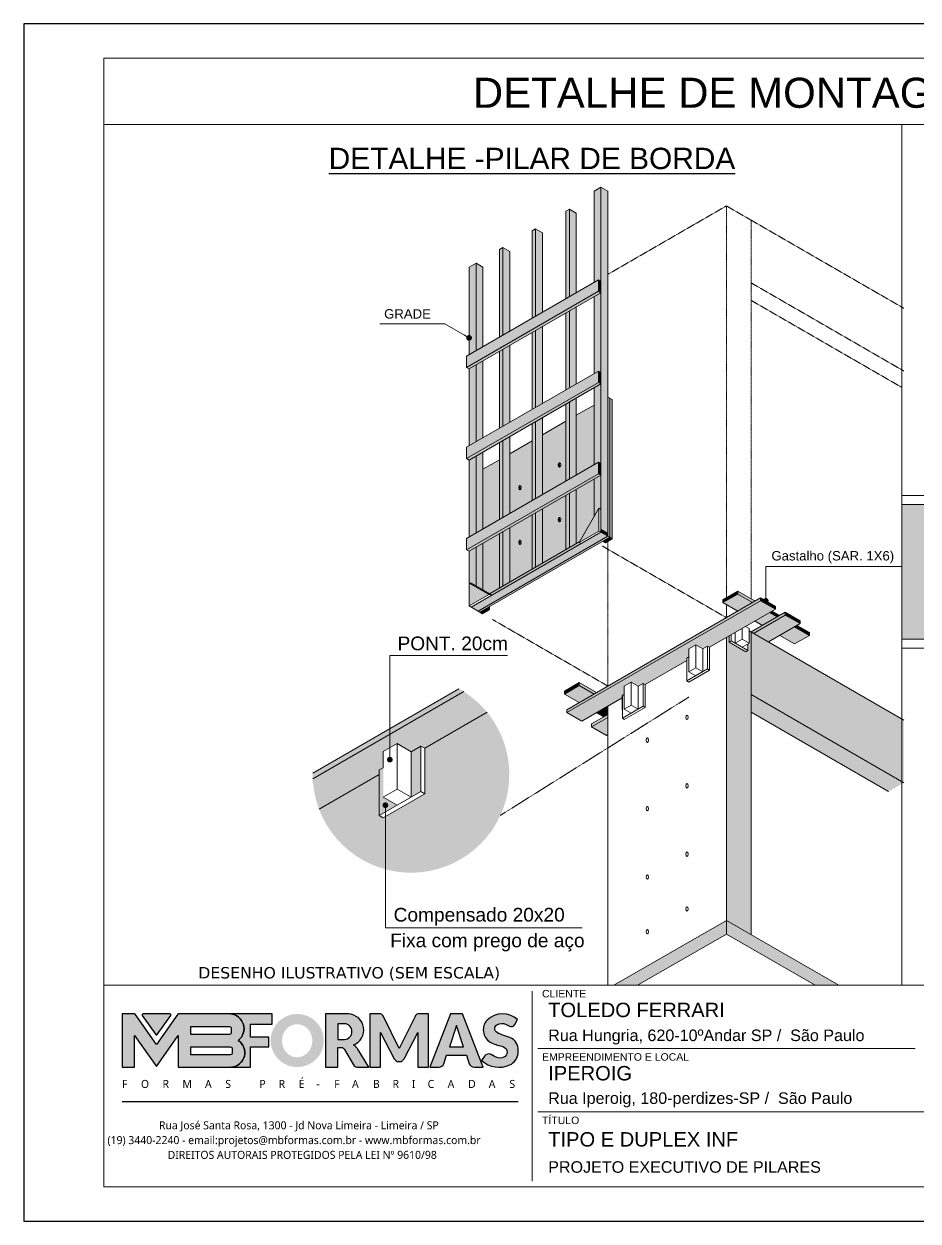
# Model space of a CAD drawing. Extents: x -23436 to 4767, y -3862 to 10024.
# Drawn here: x -19091 to -18307, y 6382 to 7432 of the extents above; entities that cross this region are included whole.
import ezdxf
from ezdxf.enums import TextEntityAlignment as Align

# ---------------------------------------------------------------- set-up
doc = ezdxf.new("R2010")
doc.units = 0
doc.linetypes.add('CABLIN', pattern=[0.35, 0.25, -0.1])
doc.layers.get('0').update_dxf_attribs({"lineweight": 13})
for name, color, linetype in [('3D.', 254, 'Continuous'), ('Chapa Laje 1', 254, 'Continuous'), ('IDENT INDICE', 7, 'Continuous'), ('MB Logo', 254, 'Continuous'), ('Reaproveitamento', 252, 'Continuous')]:
    doc.layers.add(name, color=color, linetype=linetype)
for name, color, linetype, lineweight in [('Carimbo', 7, 'Continuous', 13), ('Demarcação 1', 252, 'Continuous', 9), ('Escora de Viga', 250, 'Continuous', 20), ('FOLHA MB', 7, 'Continuous', 13), ('Madeira', 100, 'Continuous', 13)]:
    doc.layers.add(name, color=color, linetype=linetype, lineweight=lineweight)
doc.layers.add('Laje_Perimetro', color=7, linetype='Continuous', plot=False)
doc.styles.add('ARIAL', font='arial.ttf', dxfattribs={"oblique": 15, "height": 25})
doc.styles.add('MB_C01', font='arial.ttf', dxfattribs={"height": 1.3})
doc.styles.add('MB_C02', font='arial.ttf', dxfattribs={"height": 2})
doc.styles.add('MB_C03', font='arial.ttf', dxfattribs={"height": 2.5})
doc.styles.add('MtXpl_Lucida_Sans_Un', font='l_10646.ttf')
doc.styles.add('RICARDO', font='arial.ttf', dxfattribs={"width": 0.8})
doc.styles.add('stylellllll', font='verdana.ttf', dxfattribs={"height": 2})
doc.dimstyles.new('1x', dxfattribs={"dimtxt": 8, "dimasz": 5, "dimexe": 7, "dimexo": 5, "dimgap": 4, "dimtad": 1, "dimdec": 1, "dimdsep": 46, "dimtxsty": 'Standard', "dimblk": 'DOT', "dimcen": 0.09, "dimclrd": 4, "dimclre": 4, "dimclrt": 2, "dimadec": 0, "dimazin": 2, "dimtfac": 1, "dimtdec": 1, "dimtmove": 0, "dimatfit": 3, "dimldrblk": 'DOT', "dimfxl": 0, "dimtolj": 1, "dimtzin": 0, "dimlwd": 9, "dimlwe": 9, "dimarcsym": 0})

# ---------------------------------------------------------------- blocks, each defined once
blk = doc.blocks.new('MB-NOVO')
at = {"layer": 'MB Logo', "linetype": 'Continuous'}
h = blk.add_hatch(color=256, dxfattribs=at)
h.dxf.hatch_style = 1
h.set_gradient(color1=(242, 132, 69), color2=(247, 180, 141), rotation=90, tint=1)
h.paths.add_polyline_path([(-18529.6, 10980.8), (-18475.7, 10980.8, 0.706757), (-18468.7, 11008, 0.681802), (-18476.7, 11034.9), (-18529.4, 11034.9, 0.243712), (-18530.2, 11034.5), (-18551.7, 11003.9), (-18573.3, 11034.5, 0.243712), (-18574.1, 11034.9), (-18586.5, 11034.9), (-18586.5, 10980.8), (-18573.9, 10980.8), (-18573.9, 11012.9), (-18551.7, 10981.5), (-18529.6, 11012.9)])
h.paths.add_polyline_path([(-18516.8, 11014.1), (-18516.8, 11022), (-18477.8, 11022, -0.414214), (-18475.8, 11020), (-18475.8, 11016.1, -0.414214), (-18477.8, 11014.1)], flags=16)
h.paths.add_polyline_path([(-18516.8, 11001.4), (-18476.8, 11001.4, -0.414214), (-18474.8, 10999.4), (-18474.8, 10995.5, -0.414214), (-18476.8, 10993.5), (-18516.8, 10993.5)], flags=16)
at = {"layer": 'MB Logo', "true_color": 0x262626}
h = blk.add_hatch(color=250, dxfattribs=at)
h.dxf.hatch_style = 1
h.paths.add_polyline_path([(-18537.3, 11033.3, 0.60809), (-18538.1, 11034.9), (-18565.3, 11034.9, 0.60809), (-18566.1, 11033.3), (-18552.5, 11014, 0.518202), (-18550.9, 11014)])
h = blk.add_hatch(color=250, dxfattribs=at)
h.dxf.hatch_style = 1
h.paths.add_polyline_path([(-18456.2, 11011.3), (-18456.2, 11024.6), (-18434.2, 11024.6), (-18434.2, 11034.9), (-18476.7, 11034.9, -0.681802), (-18468.7, 11008, -0.706757), (-18475.7, 10980.8), (-18456.2, 10980.8), (-18456.2, 11001.4), (-18437.8, 11001.4), (-18437.8, 11011.3)])
h = blk.add_hatch(color=250, dxfattribs=at)
h.dxf.hatch_style = 1
h.paths.add_polyline_path([(-18435.9, 11007.9, 1), (-18381.9, 11007.9, 1)])
edge = h.paths.add_edge_path(flags=16)
edge.add_ellipse((-18409, 11007.7), major_axis=(0, 16.8), ratio=0.916255, start_angle=0, end_angle=360)
h = blk.add_hatch(color=250, dxfattribs=at)
h.dxf.hatch_style = 1
h.paths.add_polyline_path([(-18357, 11034.9), (-18380.2, 11034.9), (-18380.2, 10980.8), (-18367.6, 10980.8), (-18367.6, 11000.7), (-18363.4, 11000.7, -0.195765), (-18360.9, 10998.9), (-18351.8, 10983.2, 0.261385), (-18347.5, 10980.8), (-18336.4, 10980.8), (-18347.5, 10999, 0.082429), (-18349.6, 11001.5), (-18351.9, 11003.4, 0.81838)])
h.paths.add_polyline_path([(-18360.8, 11009), (-18367.6, 11009), (-18367.6, 11025), (-18360.8, 11025, -0.92578)], flags=16)
h = blk.add_hatch(color=250, dxfattribs=at)
h.dxf.hatch_style = 1
h.paths.add_polyline_path([(-18286.6, 11015.9), (-18286.6, 10980.8), (-18275.8, 10980.8), (-18275.8, 11034.9), (-18286.6, 11034.9, 0.216647), (-18289.4, 11032.4), (-18305.5, 10999.8), (-18321.6, 11032.7, 0.199908), (-18324.3, 11034.9), (-18335.2, 11034.9), (-18335.2, 10980.8), (-18324.3, 10980.8), (-18324.3, 11015.9), (-18310.4, 10989.3, 0.279644), (-18306, 10986.6, 0.340986), (-18300.5, 10989.3)])
h = blk.add_hatch(color=250, dxfattribs=at)
h.dxf.hatch_style = 1
h.paths.add_polyline_path([(-18274.4, 10980.8), (-18265, 10980.8, 0.322517), (-18260.2, 10984.3), (-18257.3, 10993), (-18237.2, 10993), (-18234.3, 10984.3, 0.322517), (-18229.5, 10980.8), (-18220.3, 10980.8), (-18241.2, 11034.9), (-18253.4, 11034.9)])
h.paths.add_polyline_path([(-18254.4, 11001.6), (-18247.3, 11023), (-18240.1, 11001.6)], flags=16)
h = blk.add_hatch(color=250, dxfattribs=at)
h.dxf.hatch_style = 1
h.paths.add_polyline_path([(-18206, 11024, -0.247671), (-18196.9, 11024.3), (-18193.5, 11022.5, 0.40799), (-18188.2, 11024.1), (-18185.4, 11029.1, 0.392837), (-18216.2, 11028.7, 0.467779), (-18213.3, 11006.3, 0.077523), (-18201.2, 11002.1, -0.214206), (-18196.1, 10997.9, -0.284295), (-18198.2, 10991.4, -0.26924), (-18208.8, 10991.6), (-18212.2, 10993.6, 0.407727), (-18219, 10992.1), (-18221.8, 10987.7, 0.296878), (-18193.2, 10983.1, 0.272251), (-18184.9, 10995.3), (-18184.6, 10997.9, 0.348906), (-18193.7, 11011.2), (-18200.4, 11013.5, -0.045018), (-18205.8, 11015.7, -0.618284)])
at = {"layer": 'MB Logo', "linetype": 'Continuous'}
blk.add_line((-18586.5, 10945.9), (-18184.8, 10945.9), dxfattribs=at)
at = {"layer": 'MB Logo', "color": 23, "linetype": 'Continuous', "true_color": 0xf28445}
for points in [[(-18573.3, 11034.5, 0.243712), (-18574.1, 11034.9), (-18586.5, 11034.9), (-18586.5, 10980.8), (-18573.9, 10980.8), (-18573.9, 11012.9), (-18551.7, 10981.5), (-18529.6, 11012.9), (-18529.6, 10980.8), (-18475.7, 10980.8, 0.706757), (-18468.7, 11008, 0.681802), (-18476.7, 11034.9), (-18529.4, 11034.9, 0.243712), (-18530.2, 11034.5), (-18551.7, 11003.9)], [(-18516.8, 11022), (-18477.8, 11022, -0.414214), (-18475.8, 11020), (-18475.8, 11016.1, -0.414214), (-18477.8, 11014.1), (-18516.8, 11014.1)], [(-18516.8, 11001.4), (-18476.8, 11001.4, -0.414214), (-18474.8, 10999.4), (-18474.8, 10995.5, -0.414214), (-18476.8, 10993.5), (-18516.8, 10993.5)]]:
    blk.add_lwpolyline(points, format="xyb", close=True, dxfattribs=at)
at = {"layer": 'MB Logo', "color": 250, "true_color": 0x262626}
for points in [[(-18537.3, 11033.3, 0.60809), (-18538.1, 11034.9), (-18565.3, 11034.9, 0.60809), (-18566.1, 11033.3), (-18552.5, 11014, 0.518202), (-18550.9, 11014)], [(-18437.8, 11011.3), (-18456.2, 11011.3), (-18456.2, 11024.6), (-18434.2, 11024.6), (-18434.2, 11034.9), (-18476.7, 11034.9, -0.681802), (-18468.7, 11008, -0.706757), (-18475.7, 10980.8), (-18456.2, 10980.8), (-18456.2, 11001.4), (-18437.8, 11001.4)], [(-18347.5, 10980.8), (-18336.4, 10980.8), (-18347.5, 10999, 0.082429), (-18349.6, 11001.5), (-18351.9, 11003.4, 0.81838), (-18357, 11034.9), (-18380.2, 11034.9), (-18380.2, 10980.8), (-18367.6, 10980.8), (-18367.6, 11000.7), (-18363.4, 11000.7, -0.209789), (-18360.8, 10998.7), (-18351.8, 10983.2, 0.261385)], [(-18286.6, 11015.9), (-18286.6, 10980.8), (-18275.8, 10980.8), (-18275.8, 11034.9), (-18286.6, 11034.9, 0.216647), (-18289.4, 11032.4), (-18305.5, 10999.8), (-18321.5, 11032.4, 0.216647), (-18324.3, 11034.9), (-18335.2, 11034.9), (-18335.2, 10980.8), (-18324.3, 10980.8), (-18324.3, 11015.9), (-18310.4, 10989.3, 0.279644), (-18306, 10986.6), (-18304.9, 10986.6, 0.279644), (-18300.5, 10989.3)], [(-18265, 10980.8, 0.322517), (-18260.2, 10984.3), (-18257.3, 10993), (-18237.2, 10993), (-18234.3, 10984.3, 0.322517), (-18229.5, 10980.8), (-18220.3, 10980.8), (-18241.2, 11034.9), (-18253.4, 11034.9), (-18274.4, 10980.8)], [(-18206.2, 11015.9, -0.549626), (-18206.4, 11023.8, -0.258723), (-18196.9, 11024.3), (-18193.5, 11022.5, 0.40799), (-18188.2, 11024.1), (-18185.4, 11029.1, 0.392837), (-18216.2, 11028.7, 0.467779), (-18213.3, 11006.3, 0.077523), (-18201.2, 11002.1, -0.203897), (-18196.3, 10998.2), (-18196.1, 10997.8, -0.267611), (-18198, 10991.6), (-18198.5, 10991.3, -0.261145), (-18208.8, 10991.6), (-18212.2, 10993.6, 0.407727), (-18219, 10992.1), (-18221.8, 10987.7, 0.296878), (-18193.2, 10983.1, 0.265963), (-18184.9, 10994.9), (-18184.7, 10997.6, 0.340466), (-18193.1, 11011), (-18200.4, 11013.5, -0.049298)], [(-18367.6, 11009), (-18360.8, 11009, 0.92578), (-18360.8, 11025), (-18367.6, 11025)]]:
    blk.add_lwpolyline(points, format="xyb", close=True, dxfattribs=at)
blk.add_lwpolyline([(-18247.3, 11023), (-18254.4, 11001.6), (-18240.1, 11001.6)], close=True, dxfattribs=at)
at = {"layer": 'MB Logo', "color": 250, "true_color": 0x262626, "style": 'MtXpl_Lucida_Sans_Un'}
for s, height, p in [('F', 8.12, (-18586.8, 10959.8)), ('O', 8.12, (-18567.5, 10959.8)), ('R', 8.12, (-18545.6, 10959.8)), ('M', 8.12, (-18525.4, 10959.8)), ('A', 8.12, (-18502.5, 10959.8)), ('S', 8.12, (-18481.9, 10959.8)), ('P', 8.12, (-18447.3, 10959.8)), ('R', 8.12, (-18427.8, 10959.8)), ('É', 8.12, (-18407.5, 10959.8)), ('-', 8.12, (-18389.6, 10959.8)), ('F', 8.12, (-18371.4, 10959.8)), ('A', 8.12, (-18353.3, 10959.8)), ('B', 8.12, (-18332.1, 10959.8)), ('R', 8.12, (-18312.2, 10959.8)), ('I', 8.12, (-18292.7, 10959.8)), ('C', 8.12, (-18276.6, 10959.8)), ('A', 8.12, (-18256.3, 10959.8)), ('D', 8.12, (-18235.5, 10959.8)), ('A', 8.12, (-18214.6, 10959.8)), ('S', 8.12, (-18193.6, 10959.8)), ('DIREITOS AUTORAIS PROTEGIDOS PELA LEI Nº 9610/98', 8.122, (-18540.4, 10887.8))]:
    blk.add_text(s, height=height, dxfattribs=at).set_placement(p)
at = {"layer": 'MB Logo', "style": 'MtXpl_Lucida_Sans_Un'}
for s, p in [('Rua José Santa Rosa, 1300 - Jd Nova Limeira - Limeira / SP', (-18549.2, 10917.8)), ('(19) 3440-2240 - email:projetos@mbformas.com.br - www.mbformas.com.br', (-18601.5, 10902.8))]:
    blk.add_text(s, height=8.122, dxfattribs=at).set_placement(p)
blk = doc.blocks.new('A$C169d8357')
at = {"layer": 'FOLHA MB', "color": 1}
for p, q in [((1109.8, 356.7), (70, 356.7)), ((445.6, 351.7), (445.6, 185)), ((781.5, 301.2), (450.7, 301.2)), ((938.1, 245.6), (450.7, 245.6))]:
    blk.add_line(p, q, dxfattribs=at)
for points in [[(0, 1199.9), (0, 149.9), (1485, 149.9), (1485, 1199.9)], [(70, 1169.9), (70, 179.9), (1455, 179.9), (1455, 1169.9)]]:
    blk.add_lwpolyline(points, close=True, dxfattribs=at)
at = {"layer": 'MB Logo', "xscale": 0.8642040370897565, "yscale": 0.8642040370897565, "zscale": 0.8642040370897565}
blk.add_blockref('MB-NOVO', (16148.7, -9204.8), dxfattribs=at)
at = {"layer": 'FOLHA MB', "color": 6}
for s, height, style, p in [('CLIENTE', 6.57, 'MB_C01', (454.3, 346.1)), ('Rua Hungria, 620-10ºAndar SP /  São Paulo', 10.102, 'MB_C02', (459.7, 307.8)), ('EMPREENDIMENTO E LOCAL', 6.566, 'MB_C01', (454.3, 290.6)), ('Rua Iperoig, 180-perdizes-SP /  São Paulo', 10.102, 'MB_C02', (459.7, 252.7)), ('TÍTULO', 6.57, 'MB_C01', (454.3, 235)), ('PROJETO EXECUTIVO DE PILARES', 10.102, 'MB_C02', (459.7, 192.3))]:
    blk.add_text(s, height=height, dxfattribs=dict(at, style=style)).set_placement(p)
at = {"layer": 'FOLHA MB', "color": 5, "style": 'MB_C03'}
for s, height, p in [('TOLEDO FERRARI', 12.628, (459.7, 328.8)), ('IPEROIG', 12.63, (459.7, 273.3)), ('TIPO E DUPLEX INF', 12.628, (459.7, 215.3))]:
    blk.add_text(s, height=height, dxfattribs=at).set_placement(p)
blk = doc.blocks.new('_Dot')
at = {"color": 0, "linetype": 'ByBlock', "lineweight": -2}
blk.add_line((-0.5, 0), (-1, 0), dxfattribs=at)
at = {"color": 0, "linetype": 'ByBlock', "const_width": 0.5}
blk.add_lwpolyline([(-0.25, 0, 1), (0.25, 0, 1)], format="xyb", close=True, dxfattribs=at)
blk = doc.blocks.new('DOT')
at = {"color": 0, "linetype": 'ByBlock'}
blk.add_line((-0.5, 0), (-1, 0), dxfattribs=at)
at = {"color": 0, "linetype": 'ByBlock', "const_width": 0.5}
blk.add_lwpolyline([(-0.25, 0, 1), (0.25, 0, 1)], format="xyb", close=True, dxfattribs=at)

msp = doc.modelspace()

# ---------------------------------------------------------------- hatches: boundary and pattern name
msp.add_hatch(color=0).paths.add_polyline_path([(-18838.156, 6775.199, 0.00361442), (-18838.165, 6773.953, 0.01077415), (-18838.085, 6770.24), (-18705.711, 6846.666, 0.01438913), (-18709.97, 6849.207)])
at = {"layer": '3D.'}
h = msp.add_hatch(color=256, dxfattribs=at)
h.paths.add_polyline_path([(-18607.07, 7036.5), (-18591.481, 7045.5), (-18591.481, 7098), (-18607.07, 7089)])
h.paths.add_polyline_path([(-18636.664, 7019.413), (-18616.163, 7031.25), (-18616.163, 7083.75), (-18636.664, 7071.913)])
h.paths.add_polyline_path([(-18665.414, 7002.815), (-18645.757, 7014.163), (-18645.757, 7066.663), (-18665.414, 7055.315)])
h.paths.add_polyline_path([(-18688.909, 6989.25), (-18674.507, 6997.565), (-18674.507, 7050.065), (-18688.909, 7041.75)])
h.paths.add_polyline_path([(-18688.909, 6935.75), (-18683.28, 6932.5), (-18674.507, 6937.565), (-18674.507, 6985.065), (-18688.909, 6976.75)])
h.paths.add_polyline_path([(-18665.414, 6942.815), (-18645.757, 6954.163), (-18645.757, 7001.663), (-18665.414, 6990.315)])
h.paths.add_polyline_path([(-18616.163, 7018.75), (-18636.664, 7006.913), (-18636.664, 6959.413), (-18616.163, 6971.25)])
h.paths.add_polyline_path([(-18591.481, 7000), (-18591.481, 7033), (-18607.07, 7024), (-18607.07, 6976.5), (-18604.038, 6978.25)])
for points in [[(-18604.471, 6977.5), (-18587.151, 6987.5), (-18587.151, 7007.5)], [(-18229.877, 7010.621), (-18321.688, 7010.621), (-18321.688, 6892.621), (-18229.877, 6892.621)], [(-18701.033, 6941.75), (-18701.033, 6921.75), (-18683.713, 6931.75)], [(-18453.77, 6898.992), (-18455.568, 6900.03), (-18455.568, 6889.03), (-18456.613, 6888.427), (-18456.613, 6882.634), (-18458.345, 6881.634), (-18473.016, 6890.104), (-18473.016, 6895.381), (-18475.421, 6893.992), (-18475.421, 6646.027), (-18453.77, 6633.527)], [(-18319.966, 6766.74), (-18319.966, 6821.74), (-18453.77, 6898.992), (-18453.77, 6843.992)], [(-18685.24, 6828.485, 0.07992674), (-18705.711, 6846.666), (-18838.085, 6770.24, 0.07992674), (-18832.576, 6743.42), (-18779.874, 6773.848), (-18779.874, 6777.848), (-18779.802, 6777.889), (-18776.3, 6779.911), (-18776.3, 6793.994), (-18764.176, 6800.994), (-18751.98, 6793.953), (-18743.429, 6798.889), (-18739.965, 6796.889)], [(-18453.77, 6843.992), (-18453.77, 6828.611), (-18333.286, 6759.05), (-18319.966, 6766.74)], [(-18665.794, 6773.965, 0.17296295), (-18685.24, 6828.498), (-18739.965, 6796.902), (-18739.965, 6756.902), (-18776.338, 6735.902), (-18779.802, 6737.902), (-18779.802, 6773.902), (-18832.576, 6743.433, 0.83355188)], [(-18475.421, 6634.027), (-18475.421, 6646.027), (-18574.117, 6589.045), (-18553.332, 6589.045)], [(-18475.421, 6646.027), (-18475.421, 6634.027), (-18397.509, 6589.045), (-18376.725, 6589.045)]]:
    msp.add_hatch(color=256, dxfattribs=at).paths.add_polyline_path(points)
at = {"layer": 'Chapa Laje 1'}
for points in [[(-18579.357, 6983), (-18577.625, 6982), (-18577.625, 7104), (-18579.357, 7105)], [(-18751.98, 6753.965), (-18743.429, 6758.902), (-18743.429, 6798.902), (-18751.98, 6793.965)], [(-18764.104, 6746.965), (-18776.3, 6754.007), (-18776.3, 6779.924), (-18779.802, 6777.902), (-18779.802, 6737.902)]]:
    msp.add_hatch(color=256, dxfattribs=at).paths.add_polyline_path(points)
at = {"layer": 'Demarcação 1'}
for points in [[(-18585.419, 7206.5), (-18587.584, 7207.75), (-18587.584, 7197.75), (-18585.419, 7196.5)], [(-18585.419, 7196.5), (-18587.584, 7197.75), (-18703.198, 7131), (-18701.033, 7129.75)], [(-18585.419, 7126.5), (-18587.584, 7127.75), (-18587.584, 7117.75), (-18585.419, 7116.5)], [(-18585.419, 7116.5), (-18587.584, 7117.75), (-18703.198, 7051), (-18701.033, 7049.75)], [(-18585.419, 7046.5), (-18587.584, 7047.75), (-18587.584, 7037.75), (-18585.419, 7036.5)], [(-18585.419, 7036.5), (-18587.584, 7037.75), (-18703.198, 6971), (-18701.033, 6969.75)]]:
    msp.add_hatch(color=256, dxfattribs=at).paths.add_polyline_path(points)
at = {"layer": 'Reaproveitamento', "true_color": 0xf26722}
h = msp.add_hatch(color=30, dxfattribs=at)
h.dxf.hatch_style = 1
h.paths.add_polyline_path([(-18585.419, 7288.965), (-18591.481, 7285.465), (-18591.481, 7205.5), (-18587.584, 7207.75), (-18585.419, 7206.5)])
h = msp.add_hatch(color=30, dxfattribs=at)
h.dxf.hatch_style = 1
h.paths.add_polyline_path([(-18579.357, 7285.465), (-18585.419, 7288.965), (-18585.419, 6989), (-18579.357, 6985.5)])
h = msp.add_hatch(color=30, dxfattribs=at)
h.dxf.hatch_style = 1
h.paths.add_polyline_path([(-18613.132, 7269.736), (-18616.163, 7267.986), (-18616.163, 7191.25), (-18613.132, 7193)])
h = msp.add_hatch(color=30, dxfattribs=at)
h.dxf.hatch_style = 1
h.paths.add_polyline_path([(-18607.07, 7266.236), (-18613.132, 7269.736), (-18613.132, 7193), (-18607.07, 7196.5)])
h = msp.add_hatch(color=30, dxfattribs=at)
h.dxf.hatch_style = 1
h.paths.add_polyline_path([(-18642.726, 7252.65), (-18645.757, 7250.9), (-18645.757, 7174.163), (-18642.726, 7175.913)])
h = msp.add_hatch(color=30, dxfattribs=at)
h.dxf.hatch_style = 1
h.paths.add_polyline_path([(-18636.664, 7249.15), (-18642.726, 7252.65), (-18642.726, 7175.913), (-18636.664, 7179.413)])
h = msp.add_hatch(color=30, dxfattribs=at)
h.dxf.hatch_style = 1
h.paths.add_polyline_path([(-18671.476, 7236.051), (-18674.507, 7234.301), (-18674.507, 7157.565), (-18671.476, 7159.315)])
h = msp.add_hatch(color=30, dxfattribs=at)
h.dxf.hatch_style = 1
h.paths.add_polyline_path([(-18665.414, 7232.551), (-18671.476, 7236.051), (-18671.476, 7159.315), (-18665.414, 7162.815)])
h = msp.add_hatch(color=30, dxfattribs=at)
h.dxf.hatch_style = 1
h.paths.add_polyline_path([(-18694.971, 7222.486), (-18701.033, 7218.986), (-18701.033, 7142.25), (-18694.971, 7145.75)])
h = msp.add_hatch(color=30, dxfattribs=at)
h.dxf.hatch_style = 1
h.paths.add_polyline_path([(-18688.909, 7218.986), (-18694.971, 7222.486), (-18694.971, 7145.75), (-18688.909, 7149.25)])
h = msp.add_hatch(color=30, dxfattribs=at)
h.dxf.hatch_style = 1
h.paths.add_polyline_path([(-18587.584, 7197.75), (-18587.584, 7207.75), (-18703.198, 7141), (-18703.198, 7131)])
h = msp.add_hatch(color=30, dxfattribs=at)
h.dxf.hatch_style = 1
h.paths.add_polyline_path([(-18585.419, 7196.5), (-18591.481, 7193), (-18591.481, 7125.5), (-18587.584, 7127.75), (-18585.419, 7126.5)])
h = msp.add_hatch(color=30, dxfattribs=at)
h.dxf.hatch_style = 1
h.paths.add_polyline_path([(-18607.07, 7184), (-18613.132, 7180.5), (-18613.132, 7113), (-18607.07, 7116.5)])
h = msp.add_hatch(color=30, dxfattribs=at)
h.dxf.hatch_style = 1
h.paths.add_polyline_path([(-18613.132, 7180.5), (-18616.163, 7178.75), (-18616.163, 7111.25), (-18613.132, 7113)])
h = msp.add_hatch(color=30, dxfattribs=at)
h.dxf.hatch_style = 1
h.paths.add_polyline_path([(-18642.726, 7163.413), (-18645.757, 7161.663), (-18645.757, 7094.163), (-18642.726, 7095.913)])
h = msp.add_hatch(color=30, dxfattribs=at)
h.dxf.hatch_style = 1
h.paths.add_polyline_path([(-18636.664, 7166.913), (-18642.726, 7163.413), (-18642.726, 7095.913), (-18636.664, 7099.413)])
h = msp.add_hatch(color=30, dxfattribs=at)
h.dxf.hatch_style = 1
h.paths.add_polyline_path([(-18671.476, 7146.815), (-18674.507, 7145.065), (-18674.507, 7077.565), (-18671.476, 7079.315)])
h = msp.add_hatch(color=30, dxfattribs=at)
h.dxf.hatch_style = 1
h.paths.add_polyline_path([(-18665.414, 7150.315), (-18671.476, 7146.815), (-18671.476, 7079.315), (-18665.414, 7082.815)])
h = msp.add_hatch(color=30, dxfattribs=at)
h.dxf.hatch_style = 1
h.paths.add_polyline_path([(-18694.971, 7133.25), (-18701.033, 7129.75), (-18701.033, 7062.25), (-18694.971, 7065.75)])
h = msp.add_hatch(color=30, dxfattribs=at)
h.dxf.hatch_style = 1
h.paths.add_polyline_path([(-18688.909, 7136.75), (-18694.971, 7133.25), (-18694.971, 7065.75), (-18688.909, 7069.25)])
h = msp.add_hatch(color=30, dxfattribs=at)
h.dxf.hatch_style = 1
h.paths.add_polyline_path([(-18587.584, 7117.75), (-18587.584, 7127.75), (-18703.198, 7061), (-18703.198, 7051)])
h = msp.add_hatch(color=30, dxfattribs=at)
h.dxf.hatch_style = 1
h.paths.add_polyline_path([(-18585.419, 7116.5), (-18591.481, 7113), (-18591.481, 7045.5), (-18587.584, 7047.75), (-18585.419, 7046.5)])
h = msp.add_hatch(color=30, dxfattribs=at)
h.dxf.hatch_style = 1
h.paths.add_polyline_path([(-18613.132, 7100.5), (-18616.163, 7098.75), (-18616.163, 7031.25), (-18613.132, 7033)])
h = msp.add_hatch(color=30, dxfattribs=at)
h.dxf.hatch_style = 1
h.paths.add_polyline_path([(-18607.07, 7104), (-18613.132, 7100.5), (-18613.132, 7033), (-18607.07, 7036.5)])
h = msp.add_hatch(color=30, dxfattribs=at)
h.dxf.hatch_style = 1
h.paths.add_polyline_path([(-18575.46, 7102.75), (-18577.625, 7104), (-18577.625, 6982), (-18575.46, 6980.75)])
h = msp.add_hatch(color=30, dxfattribs=at)
h.dxf.hatch_style = 1
h.paths.add_polyline_path([(-18642.726, 7083.413), (-18645.757, 7081.663), (-18645.757, 7014.163), (-18642.726, 7015.913)])
h = msp.add_hatch(color=30, dxfattribs=at)
h.dxf.hatch_style = 1
h.paths.add_polyline_path([(-18636.664, 7086.913), (-18642.726, 7083.413), (-18642.726, 7015.913), (-18636.664, 7019.413)])
h = msp.add_hatch(color=30, dxfattribs=at)
h.dxf.hatch_style = 1
h.paths.add_polyline_path([(-18671.476, 7066.815), (-18674.507, 7065.065), (-18674.507, 6997.565), (-18671.476, 6999.315)])
h = msp.add_hatch(color=30, dxfattribs=at)
h.dxf.hatch_style = 1
h.paths.add_polyline_path([(-18665.414, 7070.315), (-18671.476, 7066.815), (-18671.476, 6999.315), (-18665.414, 7002.815)])
h = msp.add_hatch(color=30, dxfattribs=at)
h.dxf.hatch_style = 1
h.paths.add_polyline_path([(-18688.909, 7056.75), (-18694.971, 7053.25), (-18694.971, 6985.75), (-18688.909, 6989.25)])
h = msp.add_hatch(color=30, dxfattribs=at)
h.dxf.hatch_style = 1
h.paths.add_polyline_path([(-18587.584, 7037.75), (-18587.584, 7047.75), (-18703.198, 6981), (-18703.198, 6971)])
h = msp.add_hatch(color=30, dxfattribs=at)
h.dxf.hatch_style = 1
h.paths.add_polyline_path([(-18694.971, 7053.25), (-18701.033, 7049.75), (-18701.033, 6982.25), (-18694.971, 6985.75)])
h = msp.add_hatch(color=30, dxfattribs=at)
h.dxf.hatch_style = 1
h.paths.add_polyline_path([(-18585.419, 7036.5), (-18591.481, 7033), (-18591.481, 7000), (-18587.151, 7007.5), (-18585.419, 7006.5)])
h = msp.add_hatch(color=30, dxfattribs=at)
h.dxf.hatch_style = 1
h.paths.add_polyline_path([(-18613.132, 7020.5), (-18616.163, 7018.75), (-18616.163, 6971.25), (-18613.132, 6973)])
h = msp.add_hatch(color=30, dxfattribs=at)
h.dxf.hatch_style = 1
h.paths.add_polyline_path([(-18607.07, 7024), (-18613.132, 7020.5), (-18613.132, 6973), (-18607.07, 6976.5)])
h = msp.add_hatch(color=30, dxfattribs=at)
h.dxf.hatch_style = 1
h.paths.add_polyline_path([(-18636.664, 7006.913), (-18642.726, 7003.413), (-18642.726, 6955.913), (-18636.664, 6959.413)])
h = msp.add_hatch(color=30, dxfattribs=at)
h.dxf.hatch_style = 1
h.paths.add_polyline_path([(-18642.726, 7003.413), (-18645.757, 7001.663), (-18645.757, 6954.163), (-18642.726, 6955.913)])
h = msp.add_hatch(color=30, dxfattribs=at)
h.dxf.hatch_style = 1
h.paths.add_polyline_path([(-18579.357, 6983), (-18585.419, 6986.5), (-18699.301, 6920.75), (-18693.239, 6917.25)])
h = msp.add_hatch(color=30, dxfattribs=at)
h.dxf.hatch_style = 1
h.paths.add_polyline_path([(-18577.625, 6982), (-18579.357, 6983), (-18693.239, 6917.25), (-18691.507, 6916.25)])
h = msp.add_hatch(color=30, dxfattribs=at)
h.dxf.hatch_style = 1
h.paths.add_polyline_path([(-18671.476, 6986.815), (-18674.507, 6985.065), (-18674.507, 6937.565), (-18671.476, 6939.315)])
h = msp.add_hatch(color=30, dxfattribs=at)
h.dxf.hatch_style = 1
h.paths.add_polyline_path([(-18665.414, 6990.315), (-18671.476, 6986.815), (-18671.476, 6939.315), (-18665.414, 6942.815)])
h = msp.add_hatch(color=30, dxfattribs=at)
h.dxf.hatch_style = 1
h.paths.add_polyline_path([(-18585.419, 6989), (-18585.419, 6986.5), (-18579.357, 6983), (-18579.357, 6985.5)])
h = msp.add_hatch(color=30, dxfattribs=at)
h.dxf.hatch_style = 1
h.paths.add_polyline_path([(-18694.971, 6973.25), (-18701.033, 6969.75), (-18701.033, 6941.75), (-18699.301, 6941.75), (-18694.971, 6939.25)])
h = msp.add_hatch(color=30, dxfattribs=at)
h.dxf.hatch_style = 1
h.paths.add_polyline_path([(-18688.909, 6976.75), (-18694.971, 6973.25), (-18694.971, 6939.25), (-18688.909, 6935.75)])
h = msp.add_hatch(color=30, dxfattribs=at)
h.dxf.hatch_style = 1
h.paths.add_polyline_path([(-18602.739, 6976.5), (-18604.471, 6977.5), (-18604.038, 6978.25), (-18683.28, 6932.5), (-18681.115, 6931.25)])
h = msp.add_hatch(color=30, dxfattribs=at)
h.dxf.hatch_style = 1
h.paths.add_polyline_path([(-18575.46, 6980.75), (-18577.625, 6982), (-18583.687, 6978.5), (-18581.522, 6977.25)])
h = msp.add_hatch(color=30, dxfattribs=at)
h.dxf.hatch_style = 1
h.paths.add_polyline_path([(-18465.461, 6932.242), (-18465.461, 6934.742), (-18478.452, 6927.242), (-18478.452, 6924.742)])
h = msp.add_hatch(color=30, dxfattribs=at)
h.dxf.hatch_style = 1
h.paths.add_polyline_path([(-18465.461, 6932.242), (-18478.452, 6924.742), (-18465.461, 6917.242), (-18452.471, 6924.742)])
h = msp.add_hatch(color=30, dxfattribs=at)
h.dxf.hatch_style = 1
h.paths.add_polyline_path([(-18452.471, 6924.742), (-18465.461, 6932.242), (-18478.452, 6924.742), (-18465.461, 6917.242)])
h = msp.add_hatch(color=30, dxfattribs=at)
h.dxf.hatch_style = 1
h.paths.add_polyline_path([(-18465.461, 6934.742), (-18465.461, 6932.242), (-18452.471, 6924.742), (-18450.306, 6925.992)])
h = msp.add_hatch(color=30, dxfattribs=at)
h.dxf.hatch_style = 1
h.paths.add_polyline_path([(-18683.28, 6918.5), (-18685.445, 6919.75), (-18691.507, 6916.25), (-18689.342, 6915)])
h = msp.add_hatch(color=30, dxfattribs=at)
h.dxf.hatch_style = 1
h.paths.add_polyline_path([(-18683.28, 6921), (-18685.445, 6919.75), (-18683.28, 6918.5)])
h = msp.add_hatch(color=30, dxfattribs=at)
h.dxf.hatch_style = 1
h.paths.add_polyline_path([(-18445.421, 6926.313), (-18445.421, 6928.813), (-18615.284, 6830.742), (-18615.284, 6828.242)])
h = msp.add_hatch(color=30, dxfattribs=at)
h.dxf.hatch_style = 1
h.paths.add_polyline_path([(-18445.421, 6926.313), (-18615.284, 6828.242), (-18602.294, 6820.742), (-18566.715, 6841.284), (-18566.715, 6843.284), (-18566.679, 6843.305), (-18564.928, 6844.316), (-18564.928, 6851.357), (-18558.865, 6854.857), (-18552.767, 6851.336), (-18548.492, 6853.805), (-18546.76, 6852.805), (-18510.104, 6873.968), (-18510.104, 6875.968), (-18510.068, 6875.989), (-18508.317, 6877), (-18508.317, 6884.041), (-18502.255, 6887.541), (-18496.157, 6884.021), (-18491.881, 6886.489), (-18490.149, 6885.489), (-18432.43, 6918.813)])
h = msp.add_hatch(color=30, dxfattribs=at)
h.dxf.hatch_style = 1
h.paths.add_polyline_path([(-18566.715, 6841.284), (-18566.715, 6843.284), (-18566.679, 6843.305), (-18564.928, 6844.316), (-18564.928, 6851.357), (-18558.865, 6854.857), (-18552.767, 6851.336), (-18548.492, 6853.805), (-18546.76, 6852.805), (-18510.104, 6873.968), (-18510.104, 6875.968), (-18510.068, 6875.989), (-18508.317, 6877), (-18508.317, 6884.041), (-18502.255, 6887.541), (-18496.157, 6884.021), (-18491.881, 6886.489), (-18490.149, 6885.489), (-18432.43, 6918.813), (-18445.421, 6926.313), (-18615.284, 6828.242), (-18602.294, 6820.742)])
h = msp.add_hatch(color=30, dxfattribs=at)
h.dxf.hatch_style = 1
h.paths.add_polyline_path([(-18445.421, 6928.813), (-18445.421, 6926.313), (-18432.43, 6918.813), (-18432.43, 6921.313)])
h = msp.add_hatch(color=30, dxfattribs=at)
h.dxf.hatch_style = 1
h.paths.add_polyline_path([(-18423.77, 6913.813), (-18423.77, 6916.313), (-18453.77, 6898.992), (-18451.605, 6897.742)])
h = msp.add_hatch(color=30, dxfattribs=at)
h.dxf.hatch_style = 1
h.paths.add_polyline_path([(-18423.77, 6913.813), (-18451.605, 6897.742), (-18438.615, 6890.242), (-18410.78, 6906.313)])
h = msp.add_hatch(color=30, dxfattribs=at)
h.dxf.hatch_style = 1
h.paths.add_polyline_path([(-18410.78, 6906.313), (-18423.77, 6913.813), (-18451.605, 6897.742), (-18438.615, 6890.242)])
h = msp.add_hatch(color=30, dxfattribs=at)
h.dxf.hatch_style = 1
h.paths.add_polyline_path([(-18430.82, 6912.242), (-18437.316, 6915.992), (-18450.306, 6908.492), (-18443.811, 6904.742)])
h = msp.add_hatch(color=30, dxfattribs=at)
h.dxf.hatch_style = 1
h.paths.add_polyline_path([(-18435.151, 6917.242), (-18437.316, 6915.992), (-18430.82, 6912.242), (-18428.655, 6913.492)])
h = msp.add_hatch(color=30, dxfattribs=at)
h.dxf.hatch_style = 1
h.paths.add_polyline_path([(-18423.77, 6916.313), (-18423.77, 6913.813), (-18410.78, 6906.313), (-18410.78, 6908.813)])
h = msp.add_hatch(color=30, dxfattribs=at)
h.dxf.hatch_style = 1
h.paths.add_polyline_path([(-18402.675, 6895.992), (-18415.665, 6903.492), (-18428.655, 6895.992), (-18415.665, 6888.492)])
h = msp.add_hatch(color=30, dxfattribs=at)
h.dxf.hatch_style = 1
h.paths.add_polyline_path([(-18402.675, 6898.492), (-18413.5, 6904.742), (-18415.665, 6903.492), (-18402.675, 6895.992)])
h = msp.add_hatch(color=30, dxfattribs=at)
h.dxf.hatch_style = 1
h.paths.add_polyline_path([(-18604.459, 6851.992), (-18604.459, 6854.492), (-18617.449, 6846.992), (-18617.449, 6844.492)])
h = msp.add_hatch(color=30, dxfattribs=at)
h.dxf.hatch_style = 1
h.paths.add_polyline_path([(-18591.468, 6844.492), (-18604.459, 6851.992), (-18617.449, 6844.492), (-18604.459, 6836.992)])
h = msp.add_hatch(color=30, dxfattribs=at)
h.dxf.hatch_style = 1
h.paths.add_polyline_path([(-18604.459, 6854.492), (-18604.459, 6851.992), (-18591.468, 6844.492), (-18589.303, 6845.742)])
h = msp.add_hatch(color=30, dxfattribs=at)
h.dxf.hatch_style = 1
h.paths.add_polyline_path([(-18579.344, 6823.992), (-18579.344, 6826.492), (-18593.633, 6818.242), (-18593.633, 6815.742)])
h = msp.add_hatch(color=30, dxfattribs=at)
h.dxf.hatch_style = 1
h.paths.add_polyline_path([(-18579.344, 6833.992), (-18589.303, 6828.242), (-18582.808, 6824.492), (-18579.344, 6826.492)])
h = msp.add_hatch(color=30, dxfattribs=at)
h.dxf.hatch_style = 1
h.paths.add_polyline_path([(-18579.344, 6823.992), (-18593.633, 6815.742), (-18580.643, 6808.242), (-18579.344, 6808.992)])

# ---------------------------------------------------------------- linework, layer by layer
at = {"color": 0}
msp.add_lwpolyline([(-18321.688, 6589.045), (-18321.688, 6589.045), (-18321.688, 6589.045), (-18321.688, 7344.102)], dxfattribs=at)
for centre in [(-18621.792, 7045.5), (-18656.433, 7025.5), (-18621.792, 6997.5), (-18656.433, 6977.5), (-18510.062, 6824.027), (-18544.703, 6804.027), (-18510.062, 6764.027), (-18544.703, 6744.027), (-18510.062, 6704.027), (-18544.703, 6684.027), (-18510.062, 6656.027), (-18544.703, 6636.027)]:
    msp.add_ellipse(centre, major_axis=(0, -1.939), ratio=0.5529345)
for centre, start_param, end_param in [((-18621.522, 7045.5), 3.26793906, 6.1568389), ((-18621.21, 7045.5), 3.41638041, 6.00839755), ((-18620.836, 7045.5), 3.60363894, 5.82113902), ((-18656.163, 7025.5), 3.26793906, 6.1568389), ((-18655.851, 7025.5), 3.41638041, 6.00839755), ((-18655.477, 7025.5), 3.60363894, 5.82113902), ((-18621.522, 6997.5), 3.26793906, 6.1568389), ((-18621.21, 6997.5), 3.41638041, 6.00839755), ((-18620.836, 6997.5), 3.60363894, 5.82113902), ((-18656.163, 6977.5), 3.26793906, 6.1568389), ((-18655.851, 6977.5), 3.41638041, 6.00839755), ((-18655.477, 6977.5), 3.60363894, 5.82113902)]:
    msp.add_ellipse(centre, major_axis=(0, -1.939), ratio=0.5529345, start_param=start_param, end_param=end_param)
at = {"layer": 'Escora de Viga'}
for p, q in [((-19021.397, 7344.102), (-17636.397, 7344.102)), ((-18585.419, 7288.965), (-18591.481, 7285.465)), ((-18585.419, 6986.5), (-18585.419, 7288.965)), ((-18579.357, 7285.465), (-18585.419, 7288.965)), ((-18591.481, 7205.5), (-18591.481, 7285.465)), ((-18579.357, 6983), (-18579.357, 7285.465)), ((-18613.132, 7269.736), (-18616.163, 7267.986)), ((-18616.163, 7191.25), (-18616.163, 7267.986)), ((-18613.132, 7193), (-18613.132, 7269.736)), ((-18613.132, 7269.736), (-18607.07, 7266.236)), ((-18607.07, 7266.236), (-18607.07, 7196.5)), ((-18642.726, 7252.65), (-18645.757, 7250.9)), ((-18645.757, 7174.163), (-18645.757, 7250.9)), ((-18642.726, 7175.913), (-18642.726, 7252.65)), ((-18642.726, 7252.65), (-18636.664, 7249.15)), ((-18636.664, 7249.15), (-18636.664, 7179.413)), ((-18671.476, 7236.051), (-18674.507, 7234.301)), ((-18671.476, 7159.315), (-18671.476, 7236.051)), ((-18671.476, 7236.051), (-18665.414, 7232.551)), ((-18674.507, 7157.565), (-18674.507, 7234.301)), ((-18665.414, 7232.551), (-18665.414, 7162.815)), ((-18694.971, 7222.486), (-18701.033, 7218.986)), ((-18701.033, 7218.986), (-18701.033, 7142.25)), ((-18694.971, 7222.486), (-18694.971, 7145.75)), ((-18694.971, 7222.486), (-18688.909, 7218.986)), ((-18688.909, 7218.986), (-18688.909, 7149.25)), ((-18587.584, 7207.75), (-18703.198, 7141)), ((-18587.584, 7197.75), (-18587.584, 7207.75)), ((-18585.419, 7206.5), (-18587.584, 7207.75)), ((-18587.584, 7197.75), (-18703.198, 7131)), ((-18585.419, 7196.5), (-18701.033, 7129.75)), ((-18591.481, 7125.5), (-18591.481, 7193)), ((-18585.419, 7196.5), (-18587.584, 7197.75)), ((-18607.07, 7184), (-18607.07, 7116.5)), ((-18616.163, 7111.25), (-18616.163, 7178.75)), ((-18613.132, 7113), (-18613.132, 7180.5)), ((-18645.757, 7094.163), (-18645.757, 7161.663)), ((-18642.726, 7095.913), (-18642.726, 7163.413)), ((-18636.664, 7166.913), (-18636.664, 7099.413)), ((-18703.198, 7131), (-18703.198, 7141)), ((-18674.507, 7077.565), (-18674.507, 7145.065)), ((-18671.476, 7079.315), (-18671.476, 7146.815)), ((-18665.414, 7150.315), (-18665.414, 7082.815)), ((-18703.198, 7131), (-18701.033, 7129.75)), ((-18701.033, 7129.75), (-18701.033, 7062.25)), ((-18694.971, 7133.25), (-18694.971, 7065.75)), ((-18688.909, 7136.75), (-18688.909, 7069.25)), ((-18587.584, 7127.75), (-18703.198, 7061)), ((-18587.584, 7117.75), (-18587.584, 7127.75)), ((-18585.419, 7126.5), (-18587.584, 7127.75)), ((-18587.584, 7117.75), (-18703.198, 7051)), ((-18585.419, 7116.5), (-18701.033, 7049.75)), ((-18591.481, 7045.5), (-18591.481, 7113)), ((-18585.419, 7116.5), (-18587.584, 7117.75)), ((-18616.163, 7031.25), (-18616.163, 7098.75)), ((-18613.132, 7033), (-18613.132, 7100.5)), ((-18607.07, 7104), (-18607.07, 7036.5)), ((-18575.46, 7102.75), (-18579.357, 7105)), ((-18577.625, 6982), (-18577.625, 7104)), ((-18575.46, 6980.75), (-18575.46, 7102.75)), ((-18591.481, 7098), (-18607.07, 7089)), ((-18645.757, 7014.163), (-18645.757, 7081.663)), ((-18642.726, 7015.913), (-18642.726, 7083.413)), ((-18636.664, 7086.913), (-18636.664, 7019.413)), ((-18616.163, 7083.75), (-18636.664, 7071.913)), ((-18671.476, 6999.315), (-18671.476, 7066.815)), ((-18665.414, 7070.315), (-18665.414, 7002.815)), ((-18645.757, 7066.663), (-18665.414, 7055.315)), ((-18703.198, 7051), (-18703.198, 7061)), ((-18688.909, 7056.75), (-18688.909, 6989.25)), ((-18674.507, 6997.565), (-18674.507, 7065.065)), ((-18703.198, 7051), (-18701.033, 7049.75)), ((-18587.584, 7047.75), (-18703.198, 6981)), ((-18701.033, 7049.75), (-18701.033, 6982.25)), ((-18694.971, 7053.25), (-18694.971, 6985.75)), ((-18674.507, 7050.065), (-18688.909, 7041.75)), ((-18587.584, 7037.75), (-18587.584, 7047.75)), ((-18585.419, 7046.5), (-18587.584, 7047.75)), ((-18587.584, 7037.75), (-18703.198, 6971)), ((-18585.419, 7036.5), (-18701.033, 6969.75)), ((-18585.419, 7036.5), (-18587.584, 7037.75)), ((-18591.481, 7000), (-18591.481, 7033)), ((-18616.163, 6971.25), (-18616.163, 7018.75)), ((-18613.132, 6973), (-18613.132, 7020.5)), ((-18607.07, 7024), (-18607.07, 6976.5)), ((-18636.664, 7006.913), (-18636.664, 6959.413)), ((-18604.471, 6977.5), (-18587.151, 7007.5)), ((-18587.151, 6987.5), (-18587.151, 7007.5)), ((-18585.419, 7006.5), (-18587.151, 7007.5)), ((-18645.757, 6954.163), (-18645.757, 7001.663)), ((-18642.726, 6955.913), (-18642.726, 7003.413)), ((-18585.419, 6986.5), (-18699.301, 6920.75)), ((-18579.357, 6983), (-18693.239, 6917.25)), ((-18674.507, 6937.565), (-18674.507, 6985.065)), ((-18671.476, 6939.315), (-18671.476, 6986.815)), ((-18665.414, 6990.315), (-18665.414, 6942.815)), ((-18587.151, 6987.5), (-18604.471, 6977.5)), ((-18585.419, 6986.5), (-18587.151, 6987.5)), ((-18585.419, 6989), (-18579.357, 6985.5)), ((-18579.357, 6983), (-18585.419, 6986.5)), ((-18577.625, 6982), (-18579.357, 6983)), ((-18703.198, 6971), (-18703.198, 6981)), ((-18694.971, 6973.25), (-18694.971, 6939.25)), ((-18691.507, 6916.25), (-18577.625, 6982)), ((-18688.909, 6976.75), (-18688.909, 6935.75)), ((-18604.038, 6978.25), (-18683.28, 6932.5)), ((-18604.471, 6977.5), (-18602.739, 6976.5)), ((-18583.687, 6978.5), (-18581.522, 6977.25)), ((-18581.522, 6977.25), (-18575.46, 6980.75)), ((-18577.625, 6982), (-18575.46, 6980.75)), ((-18703.198, 6971), (-18701.033, 6969.75)), ((-18701.033, 6969.75), (-18701.033, 6941.75)), ((-18701.033, 6921.75), (-18701.033, 6941.75)), ((-18683.713, 6931.75), (-18701.033, 6941.75)), ((-18701.033, 6941.75), (-18699.301, 6941.75)), ((-18699.301, 6941.75), (-18681.115, 6931.25)), ((-18683.713, 6931.75), (-18701.033, 6921.75)), ((-18683.713, 6931.75), (-18701.033, 6921.75)), ((-18683.713, 6931.75), (-18681.115, 6931.25)), ((-18701.033, 6921.75), (-18689.342, 6915)), ((-18685.445, 6919.75), (-18683.28, 6918.5)), ((-18683.28, 6918.5), (-18683.28, 6921)), ((-18475.421, 6911.492), (-18475.421, 6922.992)), ((-18691.507, 6916.25), (-18689.342, 6915)), ((-18683.28, 6918.5), (-18689.342, 6915)), ((-18461.63, 6892.53), (-18461.63, 6901.955)), ((-18455.568, 6902.03), (-18458.533, 6903.742)), ((-18455.568, 6889.03), (-18455.568, 6902.03)), ((-18455.568, 6900.03), (-18319.966, 6821.74)), ((-18453.77, 6898.992), (-18453.77, 6633.527)), ((-18475.421, 6893.992), (-18475.421, 6646.027)), ((-18473.016, 6890.104), (-18473.016, 6895.381)), ((-18471.284, 6891.104), (-18473.016, 6890.104)), ((-18458.345, 6881.634), (-18473.016, 6890.104)), ((-18471.284, 6896.381), (-18471.284, 6891.104)), ((-18456.613, 6882.634), (-18471.284, 6891.104)), ((-18467.692, 6889.03), (-18467.692, 6898.455)), ((-18467.692, 6889.03), (-18461.63, 6892.53)), ((-18461.63, 6892.53), (-18455.568, 6889.03)), ((-18461.63, 6885.53), (-18455.568, 6889.03)), ((-18456.613, 6888.427), (-18456.613, 6882.634)), ((-18502.255, 6887.541), (-18508.317, 6884.041)), ((-18508.317, 6864.041), (-18508.317, 6884.041)), ((-18502.255, 6887.541), (-18502.255, 6867.541)), ((-18502.255, 6887.541), (-18496.157, 6884.021)), ((-18496.157, 6884.021), (-18491.881, 6886.489)), ((-18496.157, 6884.021), (-18496.157, 6864.021)), ((-18491.881, 6886.489), (-18491.881, 6866.489)), ((-18491.881, 6886.489), (-18490.149, 6885.489)), ((-18490.149, 6885.489), (-18490.149, 6865.489)), ((-18456.613, 6882.634), (-18458.345, 6881.634)), ((-18510.104, 6875.968), (-18510.104, 6863.01)), ((-18510.068, 6875.989), (-18508.317, 6877)), ((-18510.068, 6855.989), (-18510.068, 6875.989)), ((-18508.317, 6864.041), (-18502.255, 6867.541)), ((-18502.255, 6867.541), (-18496.157, 6864.021)), ((-18510.068, 6855.989), (-18491.881, 6866.489)), ((-18490.149, 6865.489), (-18508.336, 6854.989)), ((-18508.317, 6864.041), (-18502.219, 6860.521)), ((-18496.157, 6864.021), (-18502.219, 6860.521)), ((-18491.881, 6866.489), (-18490.149, 6865.489)), ((-18558.865, 6854.857), (-18564.928, 6851.357)), ((-18564.928, 6831.357), (-18564.928, 6851.357)), ((-18558.865, 6854.857), (-18558.865, 6834.857)), ((-18558.865, 6854.857), (-18552.767, 6851.336)), ((-18552.767, 6851.336), (-18548.492, 6853.805)), ((-18552.767, 6851.336), (-18552.767, 6831.336)), ((-18548.492, 6853.805), (-18548.492, 6833.805)), ((-18548.492, 6853.805), (-18546.76, 6852.805)), ((-18546.76, 6852.805), (-18546.76, 6832.805)), ((-18510.068, 6855.989), (-18508.336, 6854.989)), ((-18566.715, 6843.284), (-18566.715, 6830.325)), ((-18566.679, 6843.305), (-18564.928, 6844.316)), ((-18566.679, 6823.305), (-18566.679, 6843.305)), ((-18453.77, 6843.992), (-18319.966, 6766.74)), ((-18579.344, 6833.992), (-18579.344, 6589.045)), ((-18566.679, 6823.305), (-18548.492, 6833.805)), ((-18546.76, 6832.805), (-18564.947, 6822.305)), ((-18564.928, 6831.357), (-18558.865, 6834.857)), ((-18564.928, 6831.357), (-18558.83, 6827.836)), ((-18558.865, 6834.857), (-18552.767, 6831.336)), ((-18552.767, 6831.336), (-18558.83, 6827.836)), ((-18548.492, 6833.805), (-18546.76, 6832.805)), ((-18453.77, 6828.611), (-18333.286, 6759.05)), ((-18566.679, 6823.305), (-18564.947, 6822.305)), ((-18764.176, 6801.007), (-18776.3, 6794.007)), ((-18776.3, 6779.924), (-18776.3, 6794.007)), ((-18764.176, 6801.007), (-18764.176, 6761.007)), ((-18764.176, 6801.007), (-18751.98, 6793.965)), ((-18751.98, 6793.965), (-18743.429, 6798.902)), ((-18751.98, 6793.965), (-18751.98, 6753.965)), ((-18743.429, 6798.902), (-18743.429, 6758.902)), ((-18743.429, 6798.902), (-18739.965, 6796.902)), ((-18739.965, 6796.902), (-18739.965, 6756.902)), ((-18779.874, 6777.86), (-18779.874, 6751.943)), ((-18779.802, 6777.902), (-18776.3, 6779.924)), ((-18779.802, 6737.902), (-18779.802, 6777.902)), ((-18779.802, 6737.902), (-18743.429, 6758.902)), ((-18739.965, 6756.902), (-18776.338, 6735.902)), ((-18776.3, 6754.007), (-18764.176, 6761.007)), ((-18776.3, 6754.007), (-18764.104, 6746.965)), ((-18764.176, 6761.007), (-18751.98, 6753.965)), ((-18751.98, 6753.965), (-18764.104, 6746.965)), ((-18743.429, 6758.902), (-18739.965, 6756.902)), ((-18779.802, 6737.902), (-18776.338, 6735.902)), ((-18475.421, 6646.027), (-18574.117, 6589.045)), ((-18475.421, 6646.027), (-18376.725, 6589.045)), ((-18475.421, 6646.027), (-18475.421, 6634.027)), ((-18475.421, 6634.027), (-18553.332, 6589.045)), ((-18475.421, 6634.027), (-18397.509, 6589.045))]:
    msp.add_line(p, q, dxfattribs=at)
at = {"layer": 'Escora de Viga', "linetype": 'CABLIN'}
for p, q in [((-18475.421, 7272.658), (-18579.357, 7212.651)), ((-18475.421, 6928.992), (-18475.421, 7272.658)), ((-18475.421, 7272.658), (-18453.77, 7260.158)), ((-18455.568, 7261.196), (-18319.966, 7182.906)), ((-18453.77, 6927.992), (-18453.77, 7260.158)), ((-18453.77, 7205.158), (-18319.966, 7127.906)), ((-18453.77, 7189.777), (-18321.688, 7113.52)), ((-18475.421, 6911.492), (-18584.557, 6974.502)), ((-18579.344, 6851.492), (-18579.344, 6978.507)), ((-18579.344, 6851.492), (-18680.566, 6909.933)), ((-18508.389, 6841.81), (-18673.609, 6738.105))]:
    msp.add_line(p, q, dxfattribs=at)
at = {"layer": 'Laje_Perimetro'}
msp.add_lwpolyline([(-17606.377, 7432.259), (-19091.397, 7432.259), (-19091.397, 6382.259), (-17606.377, 6382.259)], close=True, dxfattribs=at)
at = {"layer": 'Madeira', "color": 250}
for p, q in [((-18185.67, 7018.621), (-18321.688, 7018.621)), ((-18321.316, 7010.621), (-18222.877, 7010.621)), ((-18465.461, 6934.742), (-18478.452, 6927.242)), ((-18465.461, 6932.242), (-18478.452, 6924.742)), ((-18465.461, 6934.742), (-18450.306, 6925.992)), ((-18465.461, 6932.242), (-18465.461, 6934.742)), ((-18465.461, 6932.242), (-18452.471, 6924.742)), ((-18445.421, 6928.813), (-18615.284, 6830.742)), ((-18445.421, 6926.313), (-18615.284, 6828.242)), ((-18478.452, 6924.742), (-18478.452, 6927.242)), ((-18478.452, 6924.742), (-18465.461, 6917.242)), ((-18445.421, 6926.313), (-18445.421, 6928.813)), ((-18445.421, 6928.813), (-18432.43, 6921.313)), ((-18445.421, 6926.313), (-18432.43, 6918.813)), ((-18432.43, 6918.813), (-18432.43, 6921.313)), ((-18432.43, 6918.813), (-18490.149, 6885.489)), ((-18423.77, 6916.313), (-18453.77, 6898.992)), ((-18423.77, 6913.813), (-18451.605, 6897.742)), ((-18437.316, 6915.992), (-18430.82, 6912.242)), ((-18435.151, 6917.242), (-18428.655, 6913.492)), ((-18423.77, 6913.813), (-18423.77, 6916.313)), ((-18423.77, 6916.313), (-18410.78, 6908.813)), ((-18423.77, 6913.813), (-18410.78, 6906.313)), ((-18450.306, 6908.492), (-18443.811, 6904.742)), ((-18410.78, 6906.313), (-18438.615, 6890.242)), ((-18415.665, 6903.492), (-18402.675, 6895.992)), ((-18413.5, 6904.742), (-18402.675, 6898.492)), ((-18410.78, 6906.313), (-18410.78, 6908.813)), ((-18428.655, 6895.992), (-18415.665, 6888.492)), ((-18402.675, 6895.992), (-18415.665, 6888.492)), ((-18402.675, 6895.992), (-18402.675, 6898.492)), ((-18321.316, 6892.621), (-18222.877, 6892.621)), ((-18185.67, 6884.621), (-18321.688, 6884.621)), ((-18510.068, 6873.989), (-18546.796, 6852.784)), ((-18709.97, 6849.207), (-18838.156, 6775.199)), ((-18705.711, 6846.666), (-18838.085, 6770.24)), ((-18604.459, 6854.492), (-18617.449, 6846.992)), ((-18604.459, 6851.992), (-18617.449, 6844.492)), ((-18617.449, 6844.492), (-18617.449, 6846.992)), ((-18604.459, 6851.992), (-18604.459, 6854.492)), ((-18604.459, 6854.492), (-18589.303, 6845.742)), ((-18591.468, 6844.492), (-18604.459, 6851.992)), ((-18604.459, 6836.992), (-18617.449, 6844.492)), ((-18566.715, 6841.284), (-18602.294, 6820.742)), ((-18685.24, 6828.498), (-18739.965, 6796.902)), ((-18615.284, 6828.242), (-18615.284, 6830.742)), ((-18602.294, 6820.742), (-18615.284, 6828.242)), ((-18579.344, 6826.492), (-18593.633, 6818.242)), ((-18582.808, 6824.492), (-18589.303, 6828.242)), ((-18579.344, 6823.992), (-18593.633, 6815.742)), ((-18593.633, 6815.742), (-18593.633, 6818.242)), ((-18580.643, 6808.242), (-18593.633, 6815.742)), ((-18579.344, 6808.992), (-18580.643, 6808.242)), ((-18779.802, 6773.902), (-18832.576, 6743.433))]:
    msp.add_line(p, q, dxfattribs=at)

# ---------------------------------------------------------------- block references
at = {"layer": 'MB Logo'}
msp.add_blockref('A$C169d8357', (-19091.397, 6232.321), dxfattribs=at)

# ---------------------------------------------------------------- texts
at = {"color": 251, "linetype": 'Continuous', "ltscale": 5, "true_color": 0x636466, "style": 'ARIAL'}
for s, p in [('PONT. 20cm', (-18763.844, 6882.949)), ('Compensado 20x20', (-18767.231, 6644.966)), ('Fixa com prego de aço', (-18770.273, 6622.406))]:
    msp.add_text(s, height=12, dxfattribs=at).set_placement(p)
at = {"layer": 'Carimbo', "color": 251, "true_color": 0x636466, "style": 'ARIAL'}
for s, p in [('GRADE', (-18775.559, 7177.961)), ('Gastalho (SAR. 1X6)', (-18435.938, 6965.792))]:
    msp.add_text(s, height=8.25, dxfattribs=at).set_placement(p, align=Align.MIDDLE_LEFT)
at = {"layer": 'Carimbo', "color": 251, "true_color": 0x636466, "style": 'stylellllll'}
msp.add_text('DESENHO ILUSTRATIVO (SEM ESCALA)', height=10, dxfattribs=at).set_placement((-18673.847, 6595.053), align=Align.RIGHT)
at = {"layer": 'IDENT INDICE', "style": 'RICARDO'}
msp.add_text('DETALHE DE MONTAGEM DOS PILARES', height=26.35776, dxfattribs=at).set_placement((-18340.788, 7371.909), align=Align.MIDDLE)
at = {"layer": 'IDENT INDICE', "style": 'ARIAL'}
msp.add_text('%%UDETALHE -PILAR DE BORDA', height=18.75, dxfattribs=at).set_placement((-18645.888, 7304.915), align=Align.CENTER)

# ---------------------------------------------------------------- leaders
at = {"color": 0}
for points in [[(-18701.033, 7156.934), (-18722.207, 7169.159), (-18779.46, 7169.159)], [(-18440.894, 6926.199), (-18440.894, 6956.417), (-18321.688, 6956.417)], [(-18770.57, 6786.965), (-18770.57, 6878.375), (-18667.381, 6878.375)], [(-18774.469, 6746.97), (-18774.469, 6639.503), (-18601.935, 6639.503)]]:
    msp.add_leader(points, dimstyle='1x', override={"dimgap": 2, "dimtad": 0, "dimldrblk": 'DOT'}, dxfattribs=at)

doc.saveas('drawing.dxf')
